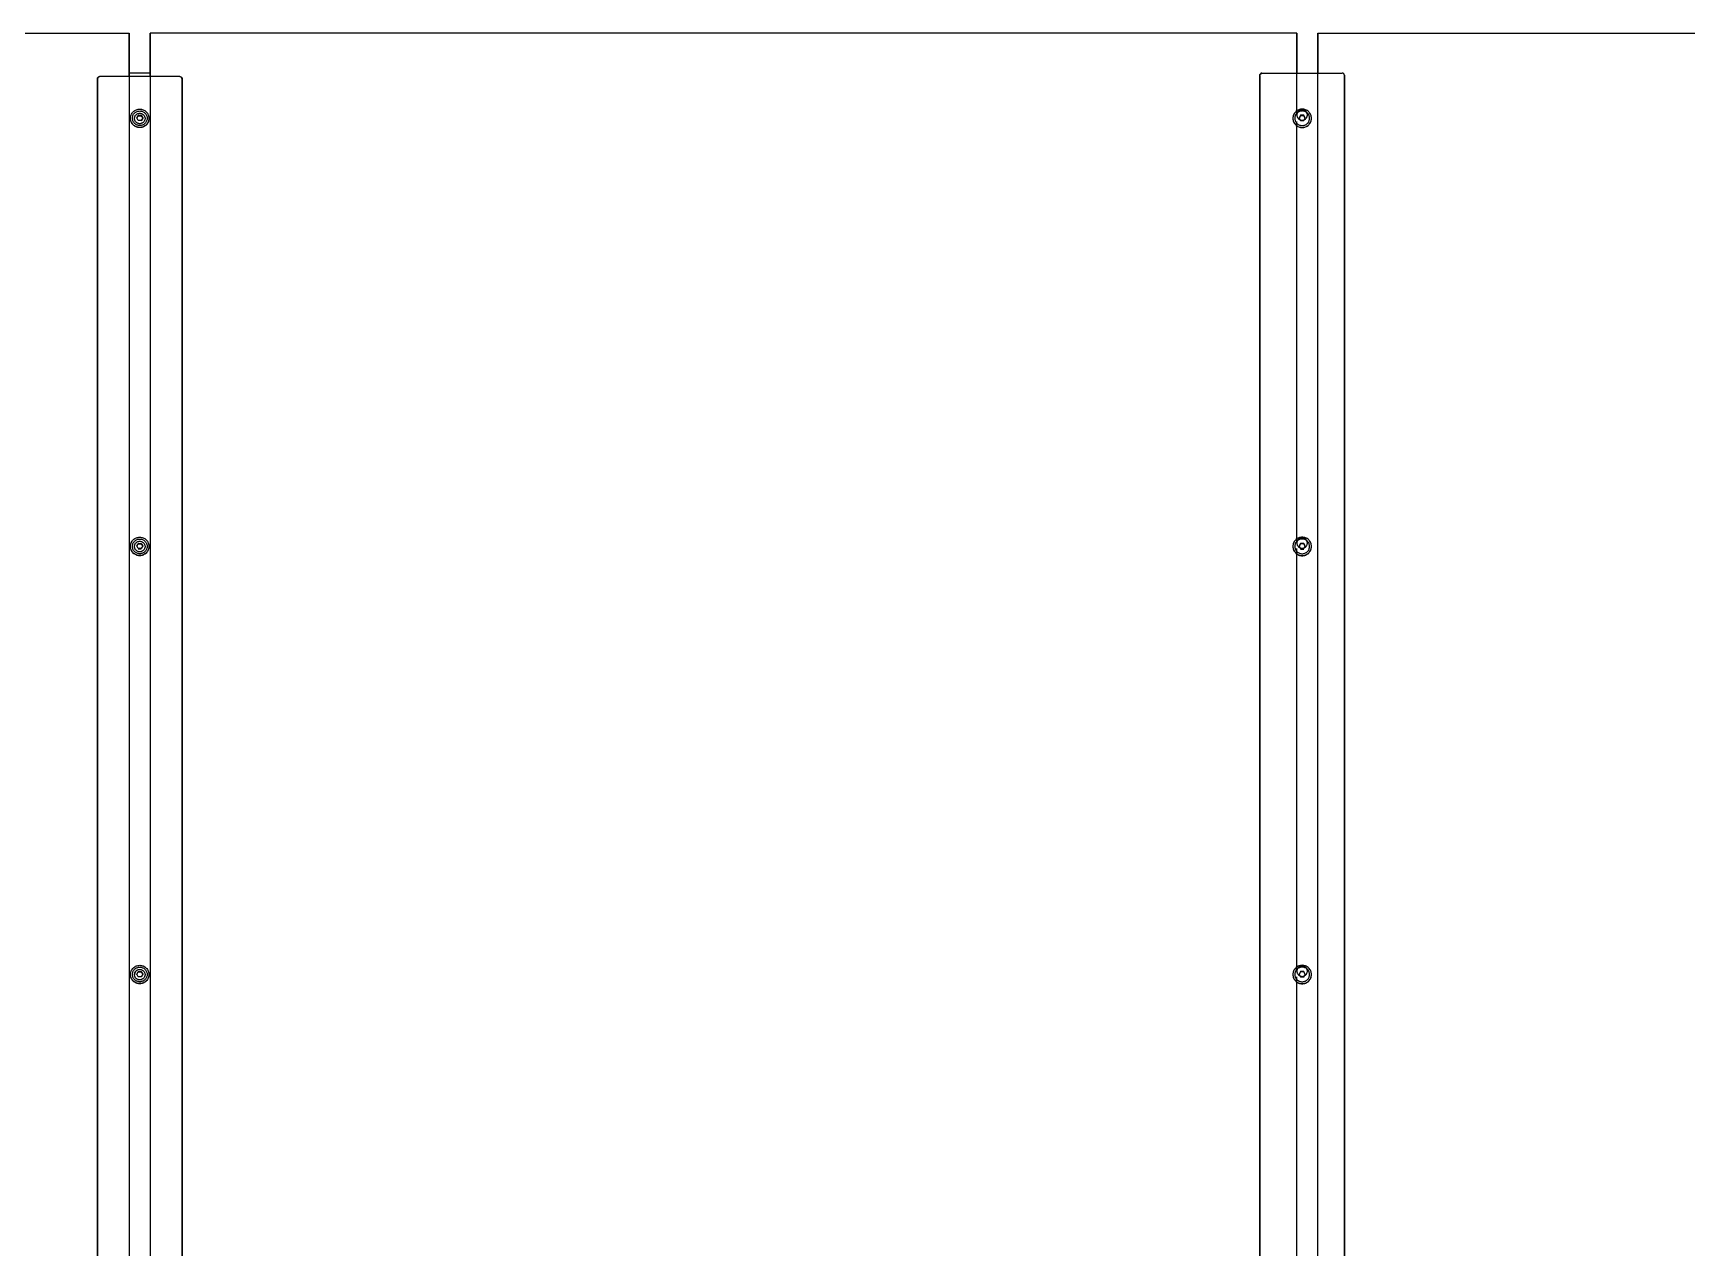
# Model space of a CAD drawing. Header units: millimetres. Extents: x 3109 to 13995, y 24552 to 39949.
# Drawn here: x 10866 to 12430, y 30326 to 31476 of the extents above; entities that cross this region are included whole.
import ezdxf

# ---------------------------------------------------------------- set-up
doc = ezdxf.new("R2010")
doc.units = ezdxf.units.MM
doc.header["$LTSCALE"] = 3
doc.layers.add('DomyÅ›lny', color=7, linetype='Continuous')

msp = doc.modelspace()

# ---------------------------------------------------------------- linework, layer by layer
at = {"layer": 'DomyÅ›lny'}
for p, q in [((9871.8, 31475.5), (10956.6, 31475.5)), ((10956.6, 31475.5), (10956.6, 28851.3)), ((10956.6, 31474.2), (10956.6, 31475.5)), ((10956.6, 31434.4), (10956.6, 31474.2)), ((10976.6, 31475.5), (10976.6, 28851.3)), ((10976.6, 31474.2), (10976.6, 31475.5)), ((12061.3, 31475.5), (10976.6, 31475.5)), ((10976.6, 31434.4), (10976.6, 31474.2)), ((12061.3, 31475.5), (12061.3, 31474.2)), ((12061.3, 31398.3), (12061.3, 31475.5)), ((12061.3, 31474.2), (12061.3, 31437.7)), ((12081.3, 28851.3), (12081.3, 31475.5)), ((12081.3, 31475.5), (13166.1, 31475.5)), ((12081.3, 31475.5), (12081.3, 31474.2)), ((12081.3, 31474.2), (12081.3, 31437.7)), ((11004.6, 31434.4), (10928.6, 31434.4)), ((10976.6, 31437.7), (10956.6, 31437.7)), ((12026.3, 28930.3), (12026.3, 31435.7)), ((12026.3, 31435.4), (12026.3, 28930.1)), ((12028.3, 31437.7), (12104.3, 31437.7)), ((12106.3, 31435.7), (12106.3, 28930.3)), ((12106.3, 28930.1), (12106.3, 31435.4)), ((10926.6, 31432.4), (10926.6, 28927)), ((10926.6, 28926.7), (10926.6, 31432.1)), ((11006.6, 28927), (11006.6, 31432.4)), ((11006.6, 31432.1), (11006.6, 28926.7)), ((10963.7, 31394.9), (10965.2, 31397.4)), ((10965.2, 31397.4), (10968, 31397.4)), ((10968, 31397.4), (10969.5, 31394.9)), ((10969.5, 31394.9), (10968, 31392.5)), ((12061.3, 30993.1), (12061.3, 31392)), ((12064.9, 31397.4), (12063.5, 31394.9)), ((12063.5, 31394.9), (12063.5, 31395.3)), ((12067.8, 31397.4), (12064.9, 31397.4)), ((12069.2, 31394.9), (12067.8, 31397.4)), ((10963.7, 30989.9), (10965.2, 30992.4)), ((10965.2, 30992.4), (10968, 30992.4)), ((10968, 30987.4), (10965.2, 30987.4)), ((10968, 30992.4), (10969.5, 30989.9)), ((12061.3, 30588), (12061.3, 30987.9)), ((12064.9, 30992.4), (12063.5, 30989.9)), ((12063.5, 30989.9), (12063.5, 30990.3)), ((12067.8, 30992.4), (12064.9, 30992.4)), ((12064.9, 30987.4), (12067.8, 30987.4)), ((12069.2, 30989.9), (12067.8, 30992.4)), ((10957.8, 30584.7), (10957.8, 30584.9)), ((10963.7, 30584.9), (10965.2, 30587.4)), ((10965.2, 30587.4), (10968, 30587.4)), ((10968, 30587.4), (10969.5, 30584.9)), ((10975.3, 30584.9), (10975.3, 30584.7)), ((12057.6, 30584.7), (12057.6, 30584.9)), ((12061.3, 30587.8), (12061.3, 30588)), ((12061.3, 30182.8), (12061.3, 30582.7)), ((12064.9, 30587.4), (12063.5, 30584.9)), ((12067.8, 30587.4), (12064.9, 30587.4)), ((12069.2, 30584.9), (12067.8, 30587.4)), ((12067.8, 30582.4), (12069.2, 30584.9)), ((12071.3, 30588), (12071.3, 30587.8)), ((12075.1, 30584.9), (12075.1, 30584.7))]:
    msp.add_line(p, q, dxfattribs=at)
for points in [[(10927.2, 31433.8, 0), (10927.3, 31433.9, 0), (10927.5, 31434.1, 0), (10927.7, 31434.2, 0), (10927.9, 31434.2, 0), (10928, 31434.3, 0), (10928.2, 31434.3, 0), (10928.4, 31434.4, 0), (10928.6, 31434.4, 0)], [(10928.6, 31434.1, 0), (10928.4, 31434.1, 0), (10928.2, 31434.1, 0), (10928, 31434, 0), (10927.9, 31434, 0), (10927.7, 31433.9, 0), (10927.5, 31433.8, 0), (10927.3, 31433.7, 0), (10927.2, 31433.5, 0)], [(11004.6, 31434.4, 0), (11004.8, 31434.4, 0), (11005, 31434.3, 0), (11005.1, 31434.3, 0), (11005.3, 31434.2, 0), (11005.5, 31434.2, 0), (11005.7, 31434.1, 0), (11005.9, 31433.9, 0), (11006, 31433.8, 0)], [(11006, 31433.5, 0), (11005.9, 31433.7, 0), (11005.7, 31433.8, 0), (11005.5, 31433.9, 0), (11005.3, 31434, 0), (11005.1, 31434, 0), (11005, 31434.1, 0), (11004.8, 31434.1, 0), (11004.6, 31434.1, 0)], [(12026.3, 31435.4, 0), (12026.3, 31435.6, 0), (12026.3, 31435.8, 0), (12026.4, 31436, 0), (12026.4, 31436.2, 0), (12026.5, 31436.3, 0), (12026.6, 31436.5, 0), (12026.7, 31436.7, 0), (12026.9, 31436.8, 0)], [(12028.3, 31437.7, 0), (12028.1, 31437.7, 0), (12027.9, 31437.7, 0), (12027.7, 31437.6, 0), (12027.5, 31437.5, 0), (12027.4, 31437.5, 0), (12027.2, 31437.4, 0), (12027, 31437.2, 0), (12026.9, 31437.1, 0)], [(12026.9, 31436.8, 0), (12027, 31437, 0), (12027.2, 31437.1, 0), (12027.4, 31437.2, 0), (12027.5, 31437.3, 0), (12027.7, 31437.3, 0), (12027.9, 31437.4, 0), (12028.1, 31437.4, 0), (12028.3, 31437.4, 0)], [(12105.7, 31437.1, 0), (12105.5, 31437.2, 0), (12105.4, 31437.4, 0), (12105.2, 31437.5, 0), (12105, 31437.5, 0), (12104.8, 31437.6, 0), (12104.6, 31437.7, 0), (12104.5, 31437.7, 0), (12104.3, 31437.7, 0)], [(12106.3, 31435.7, 0), (12106.3, 31435.9, 0), (12106.2, 31436.1, 0), (12106.2, 31436.3, 0), (12106.1, 31436.4, 0), (12106.1, 31436.6, 0), (12106, 31436.8, 0), (12105.8, 31437, 0), (12105.7, 31437.1, 0)], [(10926.6, 31432.4, 0), (10926.6, 31432.6, 0), (10926.6, 31432.8, 0), (10926.7, 31432.9, 0), (10926.7, 31433.1, 0), (10926.8, 31433.3, 0), (10926.9, 31433.5, 0), (10927, 31433.6, 0), (10927.2, 31433.8, 0)], [(10927.2, 31433.5, 0), (10927, 31433.4, 0), (10926.9, 31433.2, 0), (10926.8, 31433, 0), (10926.7, 31432.8, 0), (10926.7, 31432.7, 0), (10926.6, 31432.5, 0), (10926.6, 31432.3, 0), (10926.6, 31432.1, 0)], [(11006, 31433.8, 0), (11006.2, 31433.6, 0), (11006.3, 31433.5, 0), (11006.4, 31433.3, 0), (11006.5, 31433.1, 0), (11006.5, 31432.9, 0), (11006.6, 31432.8, 0), (11006.6, 31432.6, 0), (11006.6, 31432.4, 0)], [(11006.6, 31432.1, 0), (11006.6, 31432.3, 0), (11006.6, 31432.5, 0), (11006.5, 31432.7, 0), (11006.5, 31432.8, 0), (11006.4, 31433, 0), (11006.3, 31433.2, 0), (11006.2, 31433.4, 0), (11006, 31433.5, 0)], [(10966.6, 31403.4, 0), (10967.4, 31403.4, 0), (10968.2, 31403.3, 0), (10969, 31403.1, 0), (10969.9, 31402.8, 0)], [(12066.3, 31403, 0), (12065.8, 31403, 0), (12065.4, 31402.9, 0), (12064.9, 31402.8, 0), (12064.4, 31402.7, 0), (12064, 31402.5, 0), (12063.5, 31402.2, 0), (12063.1, 31401.9, 0), (12062.7, 31401.6, 0), (12062.4, 31401.2, 0), (12062.1, 31400.8, 0), (12061.8, 31400.4, 0), (12061.6, 31399.9, 0), (12061.5, 31399.4, 0), (12061.4, 31399, 0), (12061.3, 31398.5, 0), (12061.3, 31398.1, 0), (12061.3, 31397.6, 0), (12061.4, 31397.2, 0), (12061.5, 31396.7, 0), (12061.6, 31396.3, 0), (12061.8, 31395.8, 0), (12062.1, 31395.4, 0), (12062.4, 31395, 0), (12062.7, 31394.6, 0), (12063.1, 31394.2, 0), (12063.5, 31393.9, 0), (12064, 31393.7, 0), (12064.4, 31393.5, 0), (12064.9, 31393.3, 0), (12065.4, 31393.2, 0), (12065.8, 31393.1, 0), (12066.3, 31393.1, 0)], [(12066.3, 31403.4, 0), (12065.5, 31403.4, 0), (12064.6, 31403.3, 0), (12063.7, 31403, 0), (12062.8, 31402.7, 0)], [(12066.3, 31393.1, 0), (12066.7, 31393.1, 0), (12067.2, 31393.2, 0), (12067.7, 31393.3, 0), (12068.1, 31393.5, 0), (12068.6, 31393.7, 0), (12069, 31393.9, 0), (12069.4, 31394.2, 0), (12069.8, 31394.6, 0), (12070.2, 31395, 0), (12070.5, 31395.4, 0), (12070.7, 31395.8, 0), (12070.9, 31396.3, 0), (12071.1, 31396.7, 0), (12071.2, 31397.2, 0), (12071.3, 31397.6, 0), (12071.3, 31398.1, 0), (12071.3, 31398.5, 0), (12071.2, 31399, 0), (12071.1, 31399.4, 0), (12070.9, 31399.9, 0), (12070.7, 31400.4, 0), (12070.5, 31400.8, 0), (12070.2, 31401.2, 0), (12069.8, 31401.6, 0), (12069.4, 31401.9, 0), (12069, 31402.2, 0), (12068.6, 31402.5, 0), (12068.1, 31402.7, 0), (12067.7, 31402.8, 0), (12067.2, 31402.9, 0), (12066.7, 31403, 0), (12066.3, 31403, 0)], [(10975.3, 31394.1, 0), (10975.2, 31393.3, 0), (10975, 31392.5, 0), (10974.8, 31391.7, 0), (10974.5, 31391, 0), (10974, 31390.2, 0), (10973.5, 31389.5, 0), (10973, 31388.8, 0), (10972.3, 31388.2, 0), (10971.7, 31387.7, 0), (10970.9, 31387.2, 0), (10970.2, 31386.9, 0), (10969.4, 31386.5, 0), (10968.6, 31386.3, 0), (10967.8, 31386.2, 0), (10967, 31386.1, 0), (10965.5, 31386.2, 0), (10964.7, 31386.3, 0), (10963.9, 31386.5, 0), (10963.1, 31386.8, 0), (10962.3, 31387.2, 0), (10961.6, 31387.7, 0), (10960.9, 31388.2, 0), (10960.3, 31388.8, 0), (10959.7, 31389.4, 0), (10959.2, 31390.1, 0), (10958.8, 31390.9, 0), (10958.4, 31391.7, 0), (10958.2, 31392.4, 0), (10958, 31393.2, 0), (10957.9, 31394, 0), (10957.8, 31394.8, 0)], [(10966.6, 31389.8, 0), (10966.1, 31389.8, 0), (10965.7, 31389.9, 0), (10965.2, 31390, 0), (10964.8, 31390.2, 0), (10964.3, 31390.4, 0), (10963.9, 31390.6, 0), (10963.4, 31390.9, 0), (10963.1, 31391.3, 0), (10962.7, 31391.6, 0), (10962.4, 31392.1, 0), (10962.2, 31392.5, 0), (10961.9, 31392.9, 0), (10961.8, 31393.4, 0), (10961.7, 31393.9, 0), (10961.6, 31394.3, 0), (10961.6, 31394.8, 0), (10961.6, 31395.2, 0), (10961.7, 31395.7, 0), (10961.8, 31396.1, 0), (10961.9, 31396.6, 0), (10962.2, 31397, 0), (10962.4, 31397.5, 0), (10962.7, 31397.9, 0), (10963.1, 31398.3, 0), (10963.4, 31398.6, 0), (10963.9, 31398.9, 0), (10964.3, 31399.2, 0), (10964.8, 31399.4, 0), (10965.2, 31399.5, 0), (10965.7, 31399.6, 0), (10966.1, 31399.7, 0), (10966.6, 31399.7, 0)], [(10963.7, 31395.3, 0), (10965.2, 31397.8, 0)], [(10965.2, 31392.8, 0), (10963.7, 31395.3, 0)], [(10965.2, 31397.8, 0), (10968, 31397.8, 0)], [(10968, 31392.8, 0), (10965.2, 31392.8, 0)], [(10966.6, 31399.7, 0), (10967, 31399.7, 0), (10967.5, 31399.6, 0), (10968, 31399.5, 0), (10968.4, 31399.4, 0), (10968.9, 31399.2, 0), (10969.3, 31398.9, 0), (10969.7, 31398.6, 0), (10970.1, 31398.3, 0), (10970.5, 31397.9, 0), (10970.8, 31397.5, 0), (10971, 31397, 0), (10971.2, 31396.6, 0), (10971.4, 31396.1, 0), (10971.5, 31395.7, 0), (10971.6, 31395.2, 0), (10971.6, 31394.8, 0), (10971.6, 31394.3, 0), (10971.5, 31393.9, 0), (10971.4, 31393.4, 0), (10971.2, 31392.9, 0), (10971, 31392.5, 0), (10970.8, 31392.1, 0), (10970.5, 31391.6, 0), (10970.1, 31391.3, 0), (10969.7, 31390.9, 0), (10969.3, 31390.6, 0), (10968.9, 31390.4, 0), (10968.4, 31390.2, 0), (10968, 31390, 0), (10967.5, 31389.9, 0), (10967, 31389.8, 0), (10966.6, 31389.8, 0)], [(10968, 31397.8, 0), (10969.5, 31395.3, 0)], [(10969.5, 31395.3, 0), (10968, 31392.8, 0)], [(10974.7, 31398.2, 0), (10975, 31397.3, 0), (10975.2, 31396.4, 0), (10975.3, 31395.6, 0), (10975.3, 31394.8, 0)], [(12057.6, 31394.8, 0), (12057.6, 31394, 0), (12057.7, 31393.2, 0), (12057.9, 31392.4, 0), (12058.2, 31391.6, 0), (12058.6, 31390.8, 0), (12059, 31390, 0), (12059.6, 31389.3, 0), (12060.2, 31388.6, 0), (12060.8, 31388, 0), (12061.6, 31387.5, 0), (12062.3, 31387.1, 0), (12063.1, 31386.7, 0), (12063.9, 31386.4, 0), (12064.8, 31386.2, 0), (12065.6, 31386.1, 0), (12066.3, 31386.1, 0), (12067.1, 31386.1, 0), (12067.9, 31386.2, 0), (12068.8, 31386.4, 0), (12069.6, 31386.7, 0), (12070.4, 31387.1, 0), (12071.1, 31387.5, 0), (12071.9, 31388, 0), (12072.5, 31388.6, 0), (12073.1, 31389.3, 0), (12073.7, 31390, 0), (12074.1, 31390.8, 0), (12074.5, 31391.6, 0), (12074.8, 31392.4, 0), (12075, 31393.2, 0), (12075.1, 31394, 0), (12075.1, 31394.8, 0)], [(12061.3, 31397.8, 0), (12061.3, 31398.2, 0), (12061.4, 31398.7, 0), (12061.5, 31399.2, 0), (12061.6, 31399.6, 0), (12061.8, 31400.1, 0), (12062.1, 31400.5, 0), (12062.4, 31400.9, 0), (12062.7, 31401.3, 0), (12063.1, 31401.6, 0), (12063.5, 31401.9, 0), (12064, 31402.2, 0), (12064.4, 31402.4, 0), (12064.9, 31402.6, 0), (12065.4, 31402.7, 0), (12065.8, 31402.7, 0), (12066.3, 31402.8, 0)], [(12064.9, 31397.8, 0), (12063.5, 31395.3, 0)], [(12063.5, 31395.3, 0), (12064.9, 31392.8, 0)], [(12067.8, 31397.8, 0), (12064.9, 31397.8, 0)], [(12064.9, 31392.8, 0), (12067.8, 31392.8, 0)], [(12066.3, 31402.8, 0), (12066.7, 31402.7, 0), (12067.2, 31402.7, 0), (12067.7, 31402.6, 0), (12068.1, 31402.4, 0), (12068.6, 31402.2, 0), (12069, 31401.9, 0), (12069.4, 31401.6, 0), (12069.8, 31401.3, 0), (12070.2, 31400.9, 0), (12070.5, 31400.5, 0), (12070.7, 31400.1, 0), (12070.9, 31399.6, 0), (12071.1, 31399.2, 0), (12071.2, 31398.7, 0), (12071.3, 31398.2, 0), (12071.3, 31397.8, 0)], [(12069.2, 31395.3, 0), (12067.8, 31397.8, 0)], [(12067.8, 31392.8, 0), (12069.2, 31395.3, 0)], [(12066.3, 30998, 0), (12065.8, 30998, 0), (12065.4, 30997.9, 0), (12064.9, 30997.8, 0), (12064.4, 30997.7, 0), (12064, 30997.5, 0), (12063.5, 30997.2, 0), (12063.1, 30996.9, 0), (12062.7, 30996.6, 0), (12062.4, 30996.2, 0), (12062.1, 30995.8, 0), (12061.8, 30995.3, 0), (12061.6, 30994.9, 0), (12061.5, 30994.4, 0), (12061.4, 30994, 0), (12061.3, 30993.5, 0), (12061.3, 30993.1, 0), (12061.3, 30992.6, 0), (12061.4, 30992.2, 0), (12061.5, 30991.7, 0), (12061.6, 30991.2, 0), (12061.8, 30990.8, 0), (12062.1, 30990.3, 0), (12062.4, 30989.9, 0), (12062.7, 30989.6, 0), (12063.1, 30989.2, 0), (12063.5, 30988.9, 0), (12064, 30988.7, 0), (12064.4, 30988.5, 0), (12064.9, 30988.3, 0), (12065.4, 30988.2, 0), (12065.8, 30988.1, 0), (12066.3, 30988.1, 0)], [(12061.3, 30992.8, 0), (12061.3, 30993.2, 0), (12061.4, 30993.7, 0), (12061.5, 30994.1, 0), (12061.6, 30994.6, 0), (12061.8, 30995.1, 0), (12062.1, 30995.5, 0), (12062.4, 30995.9, 0), (12062.7, 30996.3, 0), (12063.1, 30996.6, 0), (12063.5, 30996.9, 0), (12064, 30997.2, 0), (12064.4, 30997.4, 0), (12064.9, 30997.5, 0), (12065.4, 30997.6, 0), (12065.8, 30997.7, 0), (12066.3, 30997.7, 0)], [(12066.3, 30988.1, 0), (12066.7, 30988.1, 0), (12067.2, 30988.2, 0), (12067.7, 30988.3, 0), (12068.1, 30988.5, 0), (12068.6, 30988.7, 0), (12069, 30988.9, 0), (12069.4, 30989.2, 0), (12069.8, 30989.6, 0), (12070.2, 30989.9, 0), (12070.5, 30990.3, 0), (12070.7, 30990.8, 0), (12070.9, 30991.2, 0), (12071.1, 30991.7, 0), (12071.2, 30992.2, 0), (12071.3, 30992.6, 0), (12071.3, 30993.1, 0), (12071.3, 30993.5, 0), (12071.2, 30994, 0), (12071.1, 30994.4, 0), (12070.9, 30994.9, 0), (12070.7, 30995.3, 0), (12070.5, 30995.8, 0), (12070.2, 30996.2, 0), (12069.8, 30996.6, 0), (12069.4, 30996.9, 0), (12069, 30997.2, 0), (12068.6, 30997.5, 0), (12068.1, 30997.7, 0), (12067.7, 30997.8, 0), (12067.2, 30997.9, 0), (12066.7, 30998, 0), (12066.3, 30998, 0)], [(12066.3, 30997.7, 0), (12066.7, 30997.7, 0), (12067.2, 30997.6, 0), (12067.7, 30997.5, 0), (12068.1, 30997.4, 0), (12068.6, 30997.2, 0), (12069, 30996.9, 0), (12069.4, 30996.6, 0), (12069.8, 30996.3, 0), (12070.2, 30995.9, 0), (12070.5, 30995.5, 0), (12070.7, 30995.1, 0), (12070.9, 30994.6, 0), (12071.1, 30994.1, 0), (12071.2, 30993.7, 0), (12071.3, 30993.2, 0), (12071.3, 30992.8, 0)], [(10957.8, 30989.7, 0), (10957.9, 30990.9, 0), (10958.2, 30992, 0), (10958.6, 30993.1, 0), (10959.1, 30994.3, 0)], [(10975.3, 30989.7, 0), (10975.3, 30989, 0), (10975.2, 30988.2, 0), (10975, 30987.4, 0), (10974.7, 30986.6, 0), (10974.4, 30985.8, 0), (10973.9, 30985, 0), (10973.4, 30984.3, 0), (10972.8, 30983.6, 0), (10972.1, 30983, 0), (10971.4, 30982.5, 0), (10970.6, 30982.1, 0), (10969.8, 30981.7, 0), (10969, 30981.4, 0), (10968.2, 30981.2, 0), (10967.4, 30981.1, 0), (10966.6, 30981.1, 0), (10965.8, 30981.1, 0), (10965, 30981.2, 0), (10964.2, 30981.4, 0), (10963.4, 30981.7, 0), (10962.6, 30982.1, 0), (10961.8, 30982.5, 0), (10961.1, 30983, 0), (10960.4, 30983.6, 0), (10959.8, 30984.3, 0), (10959.3, 30985, 0), (10958.8, 30985.8, 0), (10958.5, 30986.6, 0), (10958.2, 30987.4, 0), (10958, 30988.2, 0), (10957.9, 30989, 0), (10957.8, 30989.7, 0)], [(10966.6, 30984.8, 0), (10966.1, 30984.8, 0), (10965.7, 30984.9, 0), (10965.2, 30985, 0), (10964.8, 30985.1, 0), (10964.3, 30985.3, 0), (10963.9, 30985.6, 0), (10963.4, 30985.9, 0), (10963.1, 30986.2, 0), (10962.7, 30986.6, 0), (10962.4, 30987, 0), (10962.2, 30987.5, 0), (10961.9, 30987.9, 0), (10961.8, 30988.4, 0), (10961.7, 30988.8, 0), (10961.6, 30989.3, 0), (10961.6, 30989.7, 0), (10961.6, 30990.2, 0), (10961.7, 30990.6, 0), (10961.8, 30991.1, 0), (10961.9, 30991.6, 0), (10962.2, 30992, 0), (10962.4, 30992.5, 0), (10962.7, 30992.9, 0), (10963.1, 30993.2, 0), (10963.4, 30993.6, 0), (10963.9, 30993.9, 0), (10964.3, 30994.1, 0), (10964.8, 30994.4, 0), (10965.2, 30994.5, 0), (10965.7, 30994.6, 0), (10966.1, 30994.7, 0), (10966.6, 30994.7, 0)], [(10963.7, 30990.3, 0), (10965.2, 30992.7, 0)], [(10965.2, 30987.8, 0), (10963.7, 30990.3, 0)], [(10965.2, 30992.7, 0), (10968, 30992.7, 0)], [(10968, 30987.8, 0), (10965.2, 30987.8, 0)], [(10966.6, 30994.7, 0), (10967, 30994.7, 0), (10967.5, 30994.6, 0), (10968, 30994.5, 0), (10968.4, 30994.4, 0), (10968.9, 30994.1, 0), (10969.3, 30993.9, 0), (10969.7, 30993.6, 0), (10970.1, 30993.2, 0), (10970.5, 30992.9, 0), (10970.8, 30992.5, 0), (10971, 30992, 0), (10971.2, 30991.6, 0), (10971.4, 30991.1, 0), (10971.5, 30990.6, 0), (10971.6, 30990.2, 0), (10971.6, 30989.7, 0), (10971.6, 30989.3, 0), (10971.5, 30988.8, 0), (10971.4, 30988.4, 0), (10971.2, 30987.9, 0), (10971, 30987.5, 0), (10970.8, 30987, 0), (10970.5, 30986.6, 0), (10970.1, 30986.2, 0), (10969.7, 30985.9, 0), (10969.3, 30985.6, 0), (10968.9, 30985.3, 0), (10968.4, 30985.1, 0), (10968, 30985, 0), (10967.5, 30984.9, 0), (10967, 30984.8, 0), (10966.6, 30984.8, 0)], [(10968, 30992.7, 0), (10969.5, 30990.3, 0)], [(10969.5, 30990.3, 0), (10968, 30987.8, 0)], [(12057.6, 30989.7, 0), (12057.6, 30989, 0), (12057.7, 30988.2, 0), (12057.9, 30987.4, 0), (12058.2, 30986.6, 0), (12058.6, 30985.8, 0), (12059, 30985, 0), (12059.6, 30984.3, 0), (12060.2, 30983.6, 0), (12060.8, 30983, 0), (12061.6, 30982.5, 0), (12062.3, 30982.1, 0), (12063.1, 30981.7, 0), (12063.9, 30981.4, 0), (12064.8, 30981.2, 0), (12065.6, 30981.1, 0), (12066.3, 30981.1, 0), (12067.1, 30981.1, 0), (12067.9, 30981.2, 0), (12068.8, 30981.4, 0), (12069.6, 30981.7, 0), (12070.4, 30982.1, 0), (12071.1, 30982.5, 0), (12071.9, 30983, 0), (12072.5, 30983.6, 0), (12073.1, 30984.3, 0), (12073.7, 30985, 0), (12074.1, 30985.8, 0), (12074.5, 30986.6, 0), (12074.8, 30987.4, 0), (12075, 30988.2, 0), (12075.1, 30989, 0), (12075.1, 30989.7, 0)], [(12064.9, 30992.7, 0), (12063.5, 30990.3, 0)], [(12063.5, 30990.3, 0), (12064.9, 30987.8, 0)], [(12067.8, 30992.7, 0), (12064.9, 30992.7, 0)], [(12064.9, 30987.8, 0), (12067.8, 30987.8, 0)], [(12069.2, 30990.3, 0), (12067.8, 30992.7, 0)], [(12067.8, 30987.8, 0), (12069.2, 30990.3, 0)], [(10966.6, 30579.8, 0), (10966.1, 30579.8, 0), (10965.7, 30579.9, 0), (10965.2, 30580, 0), (10964.8, 30580.1, 0), (10964.3, 30580.3, 0), (10963.9, 30580.6, 0), (10963.4, 30580.9, 0), (10963.1, 30581.2, 0), (10962.7, 30581.6, 0), (10962.4, 30582, 0), (10962.2, 30582.5, 0), (10961.9, 30582.9, 0), (10961.8, 30583.4, 0), (10961.7, 30583.8, 0), (10961.6, 30584.3, 0), (10961.6, 30584.7, 0), (10961.6, 30585.2, 0), (10961.7, 30585.6, 0), (10961.8, 30586.1, 0), (10961.9, 30586.6, 0), (10962.2, 30587, 0), (10962.4, 30587.4, 0), (10962.7, 30587.8, 0), (10963.1, 30588.2, 0), (10963.4, 30588.6, 0), (10963.9, 30588.9, 0), (10964.3, 30589.1, 0), (10964.8, 30589.3, 0), (10965.2, 30589.5, 0), (10965.7, 30589.6, 0), (10966.1, 30589.7, 0), (10966.6, 30589.7, 0)], [(10966.6, 30589.7, 0), (10967, 30589.7, 0), (10967.5, 30589.6, 0), (10968, 30589.5, 0), (10968.4, 30589.3, 0), (10968.9, 30589.1, 0), (10969.3, 30588.9, 0), (10969.7, 30588.6, 0), (10970.1, 30588.2, 0), (10970.5, 30587.8, 0), (10970.8, 30587.4, 0), (10971, 30587, 0), (10971.2, 30586.6, 0), (10971.4, 30586.1, 0), (10971.5, 30585.6, 0), (10971.6, 30585.2, 0), (10971.6, 30584.7, 0), (10971.6, 30584.3, 0), (10971.5, 30583.8, 0), (10971.4, 30583.4, 0), (10971.2, 30582.9, 0), (10971, 30582.5, 0), (10970.8, 30582, 0), (10970.5, 30581.6, 0), (10970.1, 30581.2, 0), (10969.7, 30580.9, 0), (10969.3, 30580.6, 0), (10968.9, 30580.3, 0), (10968.4, 30580.1, 0), (10968, 30580, 0), (10967.5, 30579.9, 0), (10967, 30579.8, 0), (10966.6, 30579.8, 0)], [(12066.3, 30593, 0), (12065.8, 30593, 0), (12065.4, 30592.9, 0), (12064.9, 30592.8, 0), (12064.4, 30592.6, 0), (12064, 30592.4, 0), (12063.5, 30592.2, 0), (12063.1, 30591.9, 0), (12062.7, 30591.5, 0), (12062.4, 30591.2, 0), (12062.1, 30590.7, 0), (12061.8, 30590.3, 0), (12061.6, 30589.9, 0), (12061.5, 30589.4, 0), (12061.4, 30588.9, 0), (12061.3, 30588.5, 0), (12061.3, 30588, 0), (12061.3, 30587.6, 0), (12061.4, 30587.1, 0), (12061.5, 30586.7, 0), (12061.6, 30586.2, 0), (12061.8, 30585.8, 0), (12062.1, 30585.3, 0), (12062.4, 30584.9, 0), (12062.7, 30584.5, 0), (12063.1, 30584.2, 0), (12063.5, 30583.9, 0), (12064, 30583.6, 0), (12064.4, 30583.4, 0), (12064.9, 30583.3, 0), (12065.4, 30583.2, 0), (12065.8, 30583.1, 0), (12066.3, 30583.1, 0)], [(12061.3, 30587.8, 0), (12061.3, 30588.2, 0), (12061.4, 30588.7, 0), (12061.5, 30589.1, 0), (12061.6, 30589.6, 0), (12061.8, 30590, 0), (12062.1, 30590.5, 0), (12062.4, 30590.9, 0), (12062.7, 30591.3, 0), (12063.1, 30591.6, 0), (12063.5, 30591.9, 0), (12064, 30592.2, 0), (12064.4, 30592.4, 0), (12064.9, 30592.5, 0), (12065.4, 30592.6, 0), (12065.8, 30592.7, 0), (12066.3, 30592.7, 0)], [(12066.3, 30583.1, 0), (12066.7, 30583.1, 0), (12067.2, 30583.2, 0), (12067.7, 30583.3, 0), (12068.1, 30583.4, 0), (12068.6, 30583.6, 0), (12069, 30583.9, 0), (12069.4, 30584.2, 0), (12069.8, 30584.5, 0), (12070.2, 30584.9, 0), (12070.5, 30585.3, 0), (12070.7, 30585.8, 0), (12070.9, 30586.2, 0), (12071.1, 30586.7, 0), (12071.2, 30587.1, 0), (12071.3, 30587.6, 0), (12071.3, 30588, 0), (12071.3, 30588.5, 0), (12071.2, 30588.9, 0), (12071.1, 30589.4, 0), (12070.9, 30589.9, 0), (12070.7, 30590.3, 0), (12070.5, 30590.7, 0), (12070.2, 30591.2, 0), (12069.8, 30591.5, 0), (12069.4, 30591.9, 0), (12069, 30592.2, 0), (12068.6, 30592.4, 0), (12068.1, 30592.6, 0), (12067.7, 30592.8, 0), (12067.2, 30592.9, 0), (12066.7, 30593, 0), (12066.3, 30593, 0)], [(12066.3, 30592.7, 0), (12066.7, 30592.7, 0), (12067.2, 30592.6, 0), (12067.7, 30592.5, 0), (12068.1, 30592.4, 0), (12068.6, 30592.2, 0), (12069, 30591.9, 0), (12069.4, 30591.6, 0), (12069.8, 30591.3, 0), (12070.2, 30590.9, 0), (12070.5, 30590.5, 0), (12070.7, 30590, 0), (12070.9, 30589.6, 0), (12071.1, 30589.1, 0), (12071.2, 30588.7, 0), (12071.3, 30588.2, 0), (12071.3, 30587.8, 0)], [(10975.3, 30584.7, 0), (10975.3, 30583.9, 0), (10975.2, 30583.2, 0), (10975, 30582.3, 0), (10974.7, 30581.5, 0), (10974.4, 30580.7, 0), (10973.9, 30580, 0), (10973.4, 30579.3, 0), (10972.8, 30578.6, 0), (10972.1, 30578, 0), (10971.4, 30577.5, 0), (10970.6, 30577, 0), (10969.8, 30576.7, 0), (10969, 30576.4, 0), (10968.2, 30576.2, 0), (10967.4, 30576.1, 0), (10966.6, 30576.1, 0), (10965.8, 30576.1, 0), (10965, 30576.2, 0), (10964.2, 30576.4, 0), (10963.4, 30576.7, 0), (10962.6, 30577, 0), (10961.8, 30577.5, 0), (10961.1, 30578, 0), (10960.4, 30578.6, 0), (10959.8, 30579.3, 0), (10959.3, 30580, 0), (10958.8, 30580.7, 0), (10958.5, 30581.5, 0), (10958.2, 30582.3, 0), (10958, 30583.2, 0), (10957.9, 30583.9, 0), (10957.8, 30584.7, 0)], [(10962.8, 30587.6, 0), (10962.5, 30587.3, 0), (10962.2, 30586.9, 0), (10962, 30586.5, 0), (10961.9, 30586.1, 0), (10961.8, 30585.7, 0), (10961.7, 30585.3, 0), (10961.6, 30584.4, 0)], [(10963.7, 30585.3, 0), (10965.2, 30587.7, 0)], [(10965.2, 30582.8, 0), (10963.7, 30585.3, 0)], [(10965.2, 30587.7, 0), (10968, 30587.7, 0)], [(10968, 30582.8, 0), (10965.2, 30582.8, 0)], [(10968, 30587.7, 0), (10969.5, 30585.3, 0)], [(10969.5, 30585.3, 0), (10968, 30582.8, 0)], [(12057.6, 30584.7, 0), (12057.6, 30583.9, 0), (12057.7, 30583.2, 0), (12057.9, 30582.3, 0), (12058.2, 30581.5, 0), (12058.6, 30580.7, 0), (12059, 30580, 0), (12059.6, 30579.3, 0), (12060.2, 30578.6, 0), (12060.8, 30578, 0), (12061.6, 30577.5, 0), (12062.3, 30577, 0), (12063.1, 30576.7, 0), (12063.9, 30576.4, 0), (12064.8, 30576.2, 0), (12065.6, 30576.1, 0), (12066.3, 30576.1, 0), (12067.1, 30576.1, 0), (12067.9, 30576.2, 0), (12068.8, 30576.4, 0), (12069.6, 30576.7, 0), (12070.4, 30577, 0), (12071.1, 30577.5, 0), (12071.9, 30578, 0), (12072.5, 30578.6, 0), (12073.1, 30579.3, 0), (12073.7, 30580, 0), (12074.1, 30580.7, 0), (12074.5, 30581.5, 0), (12074.8, 30582.3, 0), (12075, 30583.2, 0), (12075.1, 30583.9, 0), (12075.1, 30584.7, 0)], [(12064.9, 30587.7, 0), (12063.5, 30585.3, 0)], [(12063.5, 30585.3, 0), (12064.9, 30582.8, 0)], [(12067.8, 30587.7, 0), (12064.9, 30587.7, 0)], [(12064.9, 30582.8, 0), (12067.8, 30582.8, 0)], [(12069.2, 30585.3, 0), (12067.8, 30587.7, 0)], [(12067.8, 30582.8, 0), (12069.2, 30585.3, 0)]]:
    msp.add_polyline3d(points, dxfattribs=at)
for points in [[(10966.6, 31403.6, 0), (10967.4, 31403.6, 0), (10968.2, 31403.5, 0), (10969, 31403.3, 0), (10969.8, 31403, 0), (10970.6, 31402.6, 0), (10971.4, 31402.2, 0), (10972.1, 31401.7, 0), (10972.8, 31401.1, 0), (10973.4, 31400.4, 0), (10973.9, 31399.7, 0), (10974.4, 31398.9, 0), (10974.7, 31398.1, 0), (10975, 31397.3, 0), (10975.2, 31396.5, 0), (10975.3, 31395.7, 0), (10975.3, 31394.9, 0), (10975.3, 31394.2, 0), (10975.2, 31393.4, 0), (10975, 31392.5, 0), (10974.7, 31391.7, 0), (10974.4, 31391, 0), (10973.9, 31390.2, 0), (10973.4, 31389.5, 0), (10972.8, 31388.8, 0), (10972.1, 31388.2, 0), (10971.4, 31387.7, 0), (10970.6, 31387.2, 0), (10969.8, 31386.9, 0), (10969, 31386.6, 0), (10968.2, 31386.4, 0), (10967.4, 31386.3, 0), (10966.6, 31386.3, 0), (10965.8, 31386.3, 0), (10965, 31386.4, 0), (10964.2, 31386.6, 0), (10963.4, 31386.9, 0), (10962.6, 31387.2, 0), (10961.8, 31387.7, 0), (10961.1, 31388.2, 0), (10960.4, 31388.8, 0), (10959.8, 31389.5, 0), (10959.3, 31390.2, 0), (10958.8, 31391, 0), (10958.5, 31391.7, 0), (10958.2, 31392.5, 0), (10958, 31393.4, 0), (10957.9, 31394.2, 0), (10957.8, 31394.9, 0), (10957.9, 31395.7, 0), (10958, 31396.5, 0), (10958.2, 31397.3, 0), (10958.5, 31398.1, 0), (10958.8, 31398.9, 0), (10959.3, 31399.7, 0), (10959.8, 31400.4, 0), (10960.4, 31401.1, 0), (10961.1, 31401.7, 0), (10961.8, 31402.2, 0), (10962.6, 31402.6, 0), (10963.4, 31403, 0), (10964.2, 31403.3, 0), (10965, 31403.5, 0), (10965.8, 31403.6, 0)], [(12066.3, 31403.6, 0), (12065.6, 31403.6, 0), (12064.8, 31403.5, 0), (12063.9, 31403.3, 0), (12063.1, 31403, 0), (12062.3, 31402.6, 0), (12061.6, 31402.2, 0), (12060.8, 31401.7, 0), (12060.2, 31401.1, 0), (12059.6, 31400.4, 0), (12059, 31399.7, 0), (12058.6, 31398.9, 0), (12058.2, 31398.1, 0), (12057.9, 31397.3, 0), (12057.7, 31396.5, 0), (12057.6, 31395.7, 0), (12057.6, 31394.9, 0), (12057.6, 31394.2, 0), (12057.7, 31393.4, 0), (12057.9, 31392.5, 0), (12058.2, 31391.7, 0), (12058.6, 31391, 0), (12059, 31390.2, 0), (12059.6, 31389.5, 0), (12060.2, 31388.8, 0), (12060.8, 31388.2, 0), (12061.6, 31387.7, 0), (12062.3, 31387.2, 0), (12063.1, 31386.9, 0), (12063.9, 31386.6, 0), (12064.8, 31386.4, 0), (12065.6, 31386.3, 0), (12066.3, 31386.3, 0), (12067.1, 31386.3, 0), (12067.9, 31386.4, 0), (12068.8, 31386.6, 0), (12069.6, 31386.9, 0), (12070.4, 31387.2, 0), (12071.1, 31387.7, 0), (12071.9, 31388.2, 0), (12072.5, 31388.8, 0), (12073.1, 31389.5, 0), (12073.7, 31390.2, 0), (12074.1, 31391, 0), (12074.5, 31391.7, 0), (12074.8, 31392.5, 0), (12075, 31393.4, 0), (12075.1, 31394.2, 0), (12075.1, 31394.9, 0), (12075.1, 31395.7, 0), (12075, 31396.5, 0), (12074.8, 31397.3, 0), (12074.5, 31398.1, 0), (12074.1, 31398.9, 0), (12073.7, 31399.7, 0), (12073.1, 31400.4, 0), (12072.5, 31401.1, 0), (12071.9, 31401.7, 0), (12071.1, 31402.2, 0), (12070.4, 31402.6, 0), (12069.6, 31403, 0), (12068.8, 31403.3, 0), (12067.9, 31403.5, 0), (12067.1, 31403.6, 0)], [(10966.6, 31401.9, 0), (10967.2, 31401.8, 0), (10967.9, 31401.8, 0), (10968.5, 31401.6, 0), (10969.2, 31401.4, 0), (10969.8, 31401.1, 0), (10970.4, 31400.7, 0), (10971, 31400.3, 0), (10971.5, 31399.8, 0), (10972, 31399.3, 0), (10972.5, 31398.7, 0), (10972.8, 31398.1, 0), (10973.1, 31397.5, 0), (10973.3, 31396.8, 0), (10973.5, 31396.2, 0), (10973.6, 31395.6, 0), (10973.6, 31394.9, 0), (10973.6, 31394.3, 0), (10973.5, 31393.7, 0), (10973.3, 31393, 0), (10973.1, 31392.4, 0), (10972.8, 31391.8, 0), (10972.5, 31391.1, 0), (10972, 31390.6, 0), (10971.5, 31390, 0), (10971, 31389.6, 0), (10970.4, 31389.1, 0), (10969.8, 31388.8, 0), (10969.2, 31388.5, 0), (10968.5, 31388.3, 0), (10967.9, 31388.1, 0), (10967.2, 31388, 0), (10966.6, 31388, 0), (10966, 31388, 0), (10965.3, 31388.1, 0), (10964.7, 31388.3, 0), (10964, 31388.5, 0), (10963.4, 31388.8, 0), (10962.8, 31389.1, 0), (10962.2, 31389.6, 0), (10961.6, 31390, 0), (10961.2, 31390.6, 0), (10960.7, 31391.1, 0), (10960.4, 31391.8, 0), (10960.1, 31392.4, 0), (10959.9, 31393, 0), (10959.7, 31393.7, 0), (10959.6, 31394.3, 0), (10959.6, 31394.9, 0), (10959.6, 31395.6, 0), (10959.7, 31396.2, 0), (10959.9, 31396.8, 0), (10960.1, 31397.5, 0), (10960.4, 31398.1, 0), (10960.7, 31398.7, 0), (10961.2, 31399.3, 0), (10961.6, 31399.8, 0), (10962.2, 31400.3, 0), (10962.8, 31400.7, 0), (10963.4, 31401.1, 0), (10964, 31401.4, 0), (10964.7, 31401.6, 0), (10965.3, 31401.8, 0), (10966, 31401.8, 0)], [(12066.3, 31401.9, 0), (12065.7, 31401.8, 0), (12065.1, 31401.8, 0), (12064.4, 31401.6, 0), (12063.8, 31401.4, 0), (12063.1, 31401.1, 0), (12062.5, 31400.7, 0), (12061.9, 31400.3, 0), (12061.4, 31399.8, 0), (12060.9, 31399.3, 0), (12060.5, 31398.7, 0), (12060.1, 31398.1, 0), (12059.8, 31397.5, 0), (12059.6, 31396.8, 0), (12059.5, 31396.2, 0), (12059.4, 31395.6, 0), (12059.3, 31394.9, 0), (12059.4, 31394.3, 0), (12059.5, 31393.7, 0), (12059.6, 31393, 0), (12059.8, 31392.4, 0), (12060.1, 31391.8, 0), (12060.5, 31391.1, 0), (12060.9, 31390.6, 0), (12061.4, 31390, 0), (12061.9, 31389.6, 0), (12062.5, 31389.1, 0), (12063.1, 31388.8, 0), (12063.8, 31388.5, 0), (12064.4, 31388.3, 0), (12065.1, 31388.1, 0), (12065.7, 31388, 0), (12066.3, 31388, 0), (12067, 31388, 0), (12067.6, 31388.1, 0), (12068.3, 31388.3, 0), (12068.9, 31388.5, 0), (12069.6, 31388.8, 0), (12070.2, 31389.1, 0), (12070.8, 31389.6, 0), (12071.3, 31390, 0), (12071.8, 31390.6, 0), (12072.2, 31391.1, 0), (12072.6, 31391.8, 0), (12072.9, 31392.4, 0), (12073.1, 31393, 0), (12073.2, 31393.7, 0), (12073.3, 31394.3, 0), (12073.3, 31394.9, 0), (12073.3, 31395.6, 0), (12073.2, 31396.2, 0), (12073.1, 31396.8, 0), (12072.9, 31397.5, 0), (12072.6, 31398.1, 0), (12072.2, 31398.7, 0), (12071.8, 31399.3, 0), (12071.3, 31399.8, 0), (12070.8, 31400.3, 0), (12070.2, 31400.7, 0), (12069.6, 31401.1, 0), (12068.9, 31401.4, 0), (12068.3, 31401.6, 0), (12067.6, 31401.8, 0), (12067, 31401.8, 0)], [(10966.6, 30998.6, 0), (10967.4, 30998.5, 0), (10968.2, 30998.4, 0), (10969, 30998.2, 0), (10969.8, 30998, 0), (10970.6, 30997.6, 0), (10971.4, 30997.2, 0), (10972.1, 30996.6, 0), (10972.8, 30996, 0), (10973.4, 30995.4, 0), (10973.9, 30994.7, 0), (10974.4, 30993.9, 0), (10974.7, 30993.1, 0), (10975, 30992.3, 0), (10975.2, 30991.5, 0), (10975.3, 30990.7, 0), (10975.3, 30989.9, 0), (10975.3, 30989.1, 0), (10975.2, 30988.3, 0), (10975, 30987.5, 0), (10974.7, 30986.7, 0), (10974.4, 30985.9, 0), (10973.9, 30985.2, 0), (10973.4, 30984.5, 0), (10972.8, 30983.8, 0), (10972.1, 30983.2, 0), (10971.4, 30982.7, 0), (10970.6, 30982.2, 0), (10969.8, 30981.9, 0), (10969, 30981.6, 0), (10968.2, 30981.4, 0), (10967.4, 30981.3, 0), (10966.6, 30981.2, 0), (10965.8, 30981.3, 0), (10965, 30981.4, 0), (10964.2, 30981.6, 0), (10963.4, 30981.9, 0), (10962.6, 30982.2, 0), (10961.8, 30982.7, 0), (10961.1, 30983.2, 0), (10960.4, 30983.8, 0), (10959.8, 30984.5, 0), (10959.3, 30985.2, 0), (10958.8, 30985.9, 0), (10958.5, 30986.7, 0), (10958.2, 30987.5, 0), (10958, 30988.3, 0), (10957.9, 30989.1, 0), (10957.8, 30989.9, 0), (10957.9, 30990.7, 0), (10958, 30991.5, 0), (10958.2, 30992.3, 0), (10958.5, 30993.1, 0), (10958.8, 30993.9, 0), (10959.3, 30994.7, 0), (10959.8, 30995.4, 0), (10960.4, 30996, 0), (10961.1, 30996.6, 0), (10961.8, 30997.2, 0), (10962.6, 30997.6, 0), (10963.4, 30998, 0), (10964.2, 30998.2, 0), (10965, 30998.4, 0), (10965.8, 30998.5, 0)], [(10966.6, 30996.8, 0), (10967.2, 30996.8, 0), (10967.9, 30996.7, 0), (10968.5, 30996.6, 0), (10969.2, 30996.4, 0), (10969.8, 30996.1, 0), (10970.4, 30995.7, 0), (10971, 30995.3, 0), (10971.5, 30994.8, 0), (10972, 30994.3, 0), (10972.5, 30993.7, 0), (10972.8, 30993.1, 0), (10973.1, 30992.5, 0), (10973.3, 30991.8, 0), (10973.5, 30991.2, 0), (10973.6, 30990.5, 0), (10973.6, 30989.9, 0), (10973.6, 30989.3, 0), (10973.5, 30988.7, 0), (10973.3, 30988, 0), (10973.1, 30987.4, 0), (10972.8, 30986.7, 0), (10972.5, 30986.1, 0), (10972, 30985.5, 0), (10971.5, 30985, 0), (10971, 30984.5, 0), (10970.4, 30984.1, 0), (10969.8, 30983.8, 0), (10969.2, 30983.5, 0), (10968.5, 30983.2, 0), (10967.9, 30983.1, 0), (10967.2, 30983, 0), (10966.6, 30983, 0), (10966, 30983, 0), (10965.3, 30983.1, 0), (10964.7, 30983.2, 0), (10964, 30983.5, 0), (10963.4, 30983.8, 0), (10962.8, 30984.1, 0), (10962.2, 30984.5, 0), (10961.6, 30985, 0), (10961.2, 30985.5, 0), (10960.7, 30986.1, 0), (10960.4, 30986.7, 0), (10960.1, 30987.4, 0), (10959.9, 30988, 0), (10959.7, 30988.7, 0), (10959.6, 30989.3, 0), (10959.6, 30989.9, 0), (10959.6, 30990.5, 0), (10959.7, 30991.2, 0), (10959.9, 30991.8, 0), (10960.1, 30992.5, 0), (10960.4, 30993.1, 0), (10960.7, 30993.7, 0), (10961.2, 30994.3, 0), (10961.6, 30994.8, 0), (10962.2, 30995.3, 0), (10962.8, 30995.7, 0), (10963.4, 30996.1, 0), (10964, 30996.4, 0), (10964.7, 30996.6, 0), (10965.3, 30996.7, 0), (10966, 30996.8, 0)], [(12066.3, 30998.6, 0), (12065.6, 30998.5, 0), (12064.8, 30998.4, 0), (12063.9, 30998.2, 0), (12063.1, 30998, 0), (12062.3, 30997.6, 0), (12061.6, 30997.2, 0), (12060.8, 30996.6, 0), (12060.2, 30996, 0), (12059.6, 30995.4, 0), (12059, 30994.7, 0), (12058.6, 30993.9, 0), (12058.2, 30993.1, 0), (12057.9, 30992.3, 0), (12057.7, 30991.5, 0), (12057.6, 30990.7, 0), (12057.6, 30989.9, 0), (12057.6, 30989.1, 0), (12057.7, 30988.3, 0), (12057.9, 30987.5, 0), (12058.2, 30986.7, 0), (12058.6, 30985.9, 0), (12059, 30985.2, 0), (12059.6, 30984.5, 0), (12060.2, 30983.8, 0), (12060.8, 30983.2, 0), (12061.6, 30982.7, 0), (12062.3, 30982.2, 0), (12063.1, 30981.9, 0), (12063.9, 30981.6, 0), (12064.8, 30981.4, 0), (12065.6, 30981.3, 0), (12066.3, 30981.2, 0), (12067.1, 30981.3, 0), (12067.9, 30981.4, 0), (12068.8, 30981.6, 0), (12069.6, 30981.9, 0), (12070.4, 30982.2, 0), (12071.1, 30982.7, 0), (12071.9, 30983.2, 0), (12072.5, 30983.8, 0), (12073.1, 30984.5, 0), (12073.7, 30985.2, 0), (12074.1, 30985.9, 0), (12074.5, 30986.7, 0), (12074.8, 30987.5, 0), (12075, 30988.3, 0), (12075.1, 30989.1, 0), (12075.1, 30989.9, 0), (12075.1, 30990.7, 0), (12075, 30991.5, 0), (12074.8, 30992.3, 0), (12074.5, 30993.1, 0), (12074.1, 30993.9, 0), (12073.7, 30994.7, 0), (12073.1, 30995.4, 0), (12072.5, 30996, 0), (12071.9, 30996.6, 0), (12071.1, 30997.2, 0), (12070.4, 30997.6, 0), (12069.6, 30998, 0), (12068.8, 30998.2, 0), (12067.9, 30998.4, 0), (12067.1, 30998.5, 0)], [(12066.3, 30996.8, 0), (12065.7, 30996.8, 0), (12065.1, 30996.7, 0), (12064.4, 30996.6, 0), (12063.8, 30996.4, 0), (12063.1, 30996.1, 0), (12062.5, 30995.7, 0), (12061.9, 30995.3, 0), (12061.4, 30994.8, 0), (12060.9, 30994.3, 0), (12060.5, 30993.7, 0), (12060.1, 30993.1, 0), (12059.8, 30992.5, 0), (12059.6, 30991.8, 0), (12059.5, 30991.2, 0), (12059.4, 30990.5, 0), (12059.3, 30989.9, 0), (12059.4, 30989.3, 0), (12059.5, 30988.7, 0), (12059.6, 30988, 0), (12059.8, 30987.4, 0), (12060.1, 30986.7, 0), (12060.5, 30986.1, 0), (12060.9, 30985.5, 0), (12061.4, 30985, 0), (12061.9, 30984.5, 0), (12062.5, 30984.1, 0), (12063.1, 30983.8, 0), (12063.8, 30983.5, 0), (12064.4, 30983.2, 0), (12065.1, 30983.1, 0), (12065.7, 30983, 0), (12066.3, 30983, 0), (12067, 30983, 0), (12067.6, 30983.1, 0), (12068.3, 30983.2, 0), (12068.9, 30983.5, 0), (12069.6, 30983.8, 0), (12070.2, 30984.1, 0), (12070.8, 30984.5, 0), (12071.3, 30985, 0), (12071.8, 30985.5, 0), (12072.2, 30986.1, 0), (12072.6, 30986.7, 0), (12072.9, 30987.4, 0), (12073.1, 30988, 0), (12073.2, 30988.7, 0), (12073.3, 30989.3, 0), (12073.3, 30989.9, 0), (12073.3, 30990.5, 0), (12073.2, 30991.2, 0), (12073.1, 30991.8, 0), (12072.9, 30992.5, 0), (12072.6, 30993.1, 0), (12072.2, 30993.7, 0), (12071.8, 30994.3, 0), (12071.3, 30994.8, 0), (12070.8, 30995.3, 0), (12070.2, 30995.7, 0), (12069.6, 30996.1, 0), (12068.9, 30996.4, 0), (12068.3, 30996.6, 0), (12067.6, 30996.7, 0), (12067, 30996.8, 0)], [(10966.6, 30593.6, 0), (10967.4, 30593.5, 0), (10968.2, 30593.4, 0), (10969, 30593.2, 0), (10969.8, 30593, 0), (10970.6, 30592.6, 0), (10971.4, 30592.1, 0), (10972.1, 30591.6, 0), (10972.8, 30591, 0), (10973.4, 30590.4, 0), (10973.9, 30589.6, 0), (10974.4, 30588.9, 0), (10974.7, 30588.1, 0), (10975, 30587.3, 0), (10975.2, 30586.5, 0), (10975.3, 30585.7, 0), (10975.3, 30584.9, 0), (10975.3, 30584.1, 0), (10975.2, 30583.3, 0), (10975, 30582.5, 0), (10974.7, 30581.7, 0), (10974.4, 30580.9, 0), (10973.9, 30580.2, 0), (10973.4, 30579.4, 0), (10972.8, 30578.8, 0), (10972.1, 30578.2, 0), (10971.4, 30577.6, 0), (10970.6, 30577.2, 0), (10969.8, 30576.8, 0), (10969, 30576.6, 0), (10968.2, 30576.4, 0), (10967.4, 30576.3, 0), (10966.6, 30576.2, 0), (10965.8, 30576.3, 0), (10965, 30576.4, 0), (10964.2, 30576.6, 0), (10963.4, 30576.8, 0), (10962.6, 30577.2, 0), (10961.8, 30577.6, 0), (10961.1, 30578.2, 0), (10960.4, 30578.8, 0), (10959.8, 30579.4, 0), (10959.3, 30580.2, 0), (10958.8, 30580.9, 0), (10958.5, 30581.7, 0), (10958.2, 30582.5, 0), (10958, 30583.3, 0), (10957.9, 30584.1, 0), (10957.8, 30584.9, 0), (10957.9, 30585.7, 0), (10958, 30586.5, 0), (10958.2, 30587.3, 0), (10958.5, 30588.1, 0), (10958.8, 30588.9, 0), (10959.3, 30589.6, 0), (10959.8, 30590.4, 0), (10960.4, 30591, 0), (10961.1, 30591.6, 0), (10961.8, 30592.1, 0), (10962.6, 30592.6, 0), (10963.4, 30593, 0), (10964.2, 30593.2, 0), (10965, 30593.4, 0), (10965.8, 30593.5, 0)], [(10966.6, 30591.8, 0), (10967.2, 30591.8, 0), (10967.9, 30591.7, 0), (10968.5, 30591.6, 0), (10969.2, 30591.3, 0), (10969.8, 30591.1, 0), (10970.4, 30590.7, 0), (10971, 30590.3, 0), (10971.5, 30589.8, 0), (10972, 30589.3, 0), (10972.5, 30588.7, 0), (10972.8, 30588.1, 0), (10973.1, 30587.4, 0), (10973.3, 30586.8, 0), (10973.5, 30586.2, 0), (10973.6, 30585.5, 0), (10973.6, 30584.9, 0), (10973.6, 30584.3, 0), (10973.5, 30583.6, 0), (10973.3, 30583, 0), (10973.1, 30582.3, 0), (10972.8, 30581.7, 0), (10972.5, 30581.1, 0), (10972, 30580.5, 0), (10971.5, 30580, 0), (10971, 30579.5, 0), (10970.4, 30579.1, 0), (10969.8, 30578.7, 0), (10969.2, 30578.4, 0), (10968.5, 30578.2, 0), (10967.9, 30578.1, 0), (10967.2, 30578, 0), (10966.6, 30578, 0), (10966, 30578, 0), (10965.3, 30578.1, 0), (10964.7, 30578.2, 0), (10964, 30578.4, 0), (10963.4, 30578.7, 0), (10962.8, 30579.1, 0), (10962.2, 30579.5, 0), (10961.6, 30580, 0), (10961.2, 30580.5, 0), (10960.7, 30581.1, 0), (10960.4, 30581.7, 0), (10960.1, 30582.3, 0), (10959.9, 30583, 0), (10959.7, 30583.6, 0), (10959.6, 30584.3, 0), (10959.6, 30584.9, 0), (10959.6, 30585.5, 0), (10959.7, 30586.2, 0), (10959.9, 30586.8, 0), (10960.1, 30587.4, 0), (10960.4, 30588.1, 0), (10960.7, 30588.7, 0), (10961.2, 30589.3, 0), (10961.6, 30589.8, 0), (10962.2, 30590.3, 0), (10962.8, 30590.7, 0), (10963.4, 30591.1, 0), (10964, 30591.3, 0), (10964.7, 30591.6, 0), (10965.3, 30591.7, 0), (10966, 30591.8, 0)], [(12066.3, 30593.6, 0), (12065.6, 30593.5, 0), (12064.8, 30593.4, 0), (12063.9, 30593.2, 0), (12063.1, 30593, 0), (12062.3, 30592.6, 0), (12061.6, 30592.1, 0), (12060.8, 30591.6, 0), (12060.2, 30591, 0), (12059.6, 30590.4, 0), (12059, 30589.6, 0), (12058.6, 30588.9, 0), (12058.2, 30588.1, 0), (12057.9, 30587.3, 0), (12057.7, 30586.5, 0), (12057.6, 30585.7, 0), (12057.6, 30584.9, 0), (12057.6, 30584.1, 0), (12057.7, 30583.3, 0), (12057.9, 30582.5, 0), (12058.2, 30581.7, 0), (12058.6, 30580.9, 0), (12059, 30580.2, 0), (12059.6, 30579.4, 0), (12060.2, 30578.8, 0), (12060.8, 30578.2, 0), (12061.6, 30577.6, 0), (12062.3, 30577.2, 0), (12063.1, 30576.8, 0), (12063.9, 30576.6, 0), (12064.8, 30576.4, 0), (12065.6, 30576.3, 0), (12066.3, 30576.2, 0), (12067.1, 30576.3, 0), (12067.9, 30576.4, 0), (12068.8, 30576.6, 0), (12069.6, 30576.8, 0), (12070.4, 30577.2, 0), (12071.1, 30577.6, 0), (12071.9, 30578.2, 0), (12072.5, 30578.8, 0), (12073.1, 30579.4, 0), (12073.7, 30580.2, 0), (12074.1, 30580.9, 0), (12074.5, 30581.7, 0), (12074.8, 30582.5, 0), (12075, 30583.3, 0), (12075.1, 30584.1, 0), (12075.1, 30584.9, 0), (12075.1, 30585.7, 0), (12075, 30586.5, 0), (12074.8, 30587.3, 0), (12074.5, 30588.1, 0), (12074.1, 30588.9, 0), (12073.7, 30589.6, 0), (12073.1, 30590.4, 0), (12072.5, 30591, 0), (12071.9, 30591.6, 0), (12071.1, 30592.1, 0), (12070.4, 30592.6, 0), (12069.6, 30593, 0), (12068.8, 30593.2, 0), (12067.9, 30593.4, 0), (12067.1, 30593.5, 0)], [(12066.3, 30591.8, 0), (12065.7, 30591.8, 0), (12065.1, 30591.7, 0), (12064.4, 30591.6, 0), (12063.8, 30591.3, 0), (12063.1, 30591.1, 0), (12062.5, 30590.7, 0), (12061.9, 30590.3, 0), (12061.4, 30589.8, 0), (12060.9, 30589.3, 0), (12060.5, 30588.7, 0), (12060.1, 30588.1, 0), (12059.8, 30587.4, 0), (12059.6, 30586.8, 0), (12059.5, 30586.2, 0), (12059.4, 30585.5, 0), (12059.3, 30584.9, 0), (12059.4, 30584.3, 0), (12059.5, 30583.6, 0), (12059.6, 30583, 0), (12059.8, 30582.3, 0), (12060.1, 30581.7, 0), (12060.5, 30581.1, 0), (12060.9, 30580.5, 0), (12061.4, 30580, 0), (12061.9, 30579.5, 0), (12062.5, 30579.1, 0), (12063.1, 30578.7, 0), (12063.8, 30578.4, 0), (12064.4, 30578.2, 0), (12065.1, 30578.1, 0), (12065.7, 30578, 0), (12066.3, 30578, 0), (12067, 30578, 0), (12067.6, 30578.1, 0), (12068.3, 30578.2, 0), (12068.9, 30578.4, 0), (12069.6, 30578.7, 0), (12070.2, 30579.1, 0), (12070.8, 30579.5, 0), (12071.3, 30580, 0), (12071.8, 30580.5, 0), (12072.2, 30581.1, 0), (12072.6, 30581.7, 0), (12072.9, 30582.3, 0), (12073.1, 30583, 0), (12073.2, 30583.6, 0), (12073.3, 30584.3, 0), (12073.3, 30584.9, 0), (12073.3, 30585.5, 0), (12073.2, 30586.2, 0), (12073.1, 30586.8, 0), (12072.9, 30587.4, 0), (12072.6, 30588.1, 0), (12072.2, 30588.7, 0), (12071.8, 30589.3, 0), (12071.3, 30589.8, 0), (12070.8, 30590.3, 0), (12070.2, 30590.7, 0), (12069.6, 30591.1, 0), (12068.9, 30591.3, 0), (12068.3, 30591.6, 0), (12067.6, 30591.7, 0), (12067, 30591.8, 0)]]:
    msp.add_polyline3d(points, close=True, dxfattribs=at)

doc.saveas('drawing.dxf')
